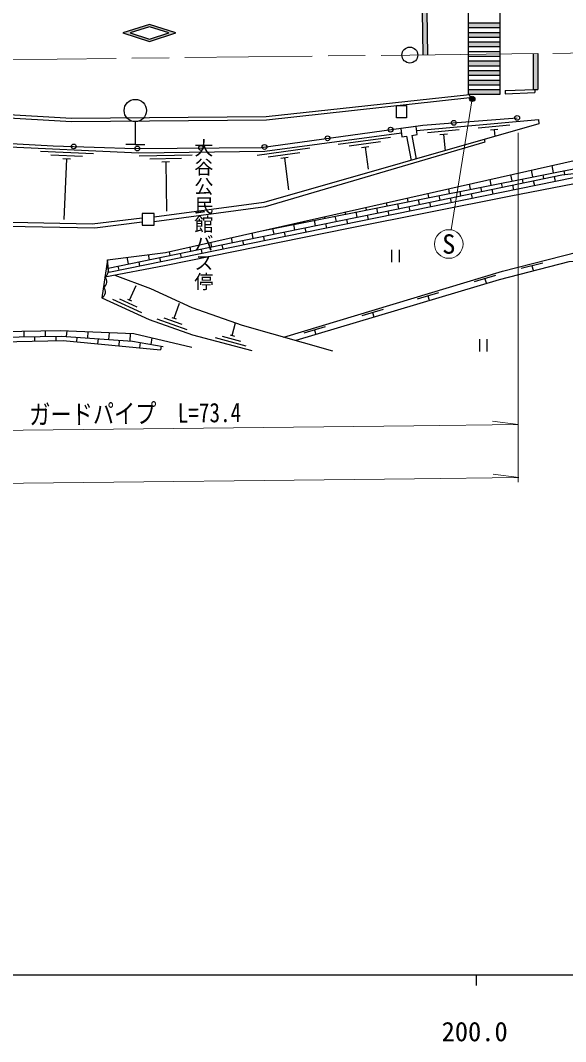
# Model space of a CAD drawing. Units: millimetres at full size, sheet at 1:1000; details may follow other scales. Extents: x 40000 to 680000, y 20000 to 380000.
# Drawn here: x 224998 to 276420, y 198715 to 295090 of the extents above; entities that cross this region are included whole.
import ezdxf
from ezdxf.enums import TextEntityAlignment as Align

# ---------------------------------------------------------------- set-up
doc = ezdxf.new("R2010")
doc.units = ezdxf.units.MM
doc.header["$LTSCALE"] = 1000
doc.linetypes.add('CHAIN', pattern=[18.5, 12, -1.5, 3.5, -1.5])
for name, color, linetype, lineweight in [('M-BGD', 7, 'Continuous', 25), ('M-BMK', 2, 'CHAIN', 13), ('M-BMK-SRVR', 3, 'Continuous', 25), ('M-STR-HTXT', 7, 'Continuous', 13), ('M-STR-STRC', 7, 'Continuous', 25), ('M-TTL-BAND', 7, 'Continuous', 25)]:
    doc.layers.add(name, color=color, linetype=linetype, lineweight=lineweight)
doc.layers.add('M-BMK-HTXT', color=7, linetype='Continuous')
doc.styles.add('@ＭＳ ゴシック', font='')
doc.styles.add('ＭＳ ゴシック', font='')
doc.styles.get('@ＭＳ ゴシック').set_extended_font_data('@MS Gothic')
doc.styles.get('ＭＳ ゴシック').set_extended_font_data('MS Gothic')

msp = doc.modelspace()

# ---------------------------------------------------------------- hatches: boundary and pattern name
at = {"layer": 'M-STR-STRC'}
for points in [[(263343, 295939), (262893, 295934), (262942, 291836), (263392, 291841)], [(270215, 294415), (270215, 294865), (267236, 294865), (267236, 294415)], [(267236, 293965), (267236, 293515), (270215, 293515), (270215, 293965)], [(270215, 292615), (270215, 293065), (267236, 293065), (267236, 292615)], [(270215, 290815), (270215, 291265), (267236, 291265), (267236, 290815)], [(273804, 291965), (273354, 291960), (273354, 288582), (273804, 288582)], [(270215, 289915), (270215, 290365), (267236, 290365), (267236, 289915)], [(270215, 289015), (270215, 289465), (267236, 289465), (267236, 289015)], [(270215, 288115), (270215, 288565), (267236, 288565), (267236, 288115)], [(267841, 287806, -1), (267402, 287567, -1)]]:
    msp.add_hatch(color=256, dxfattribs=at).paths.add_polyline_path(points)
h = msp.add_hatch(color=256, dxfattribs=at)
h.paths.add_polyline_path([(237164, 294707), (234664, 293907), (237164, 293107), (239664, 293907)])
h.paths.add_polyline_path([(238991, 293907), (237164, 293322), (235337, 293907), (237164, 294492)], flags=16)
h = msp.add_hatch(color=256, dxfattribs=at)
edge = h.paths.add_edge_path()
edge.add_line((267236, 291715), (267236, 291887))

# ---------------------------------------------------------------- linework, layer by layer
at = {"layer": 'M-BGD'}
for p, q in [((270708, 288464), (273518, 288582)), ((270708, 288464), (270721, 288165)), ((270721, 288165), (273531, 288283)), ((273518, 288582), (273531, 288283)), ((201235, 287268), (229807, 285554)), ((201253, 287567), (229815, 285854)), ((248188, 286011), (267366, 288103)), ((248206, 285711), (267398, 287805)), ((267366, 288103), (267398, 287805)), ((229807, 285554), (248206, 285711)), ((229815, 285854), (248188, 286011)), ((235828, 285540), (235828, 283366)), ((266385, 284763), (263398, 284489)), ((265267, 284359), (264570, 284295)), ((264919, 284327), (265059, 282789)), ((271156, 285199), (268169, 284926)), ((270038, 284795), (269341, 284732)), ((269690, 284763), (269748, 284129)), ((235828, 283366), (234939, 283366)), ((235828, 283366), (236718, 283366)), ((259920, 284053), (254964, 283385)), ((258969, 283622), (255996, 283221)), ((261426, 284167), (261852, 281872)), ((261914, 284237), (262335, 282010)), ((231881, 282494), (226887, 282728)), ((230868, 282241), (227872, 282382)), ((252291, 283024), (247335, 282357)), ((251340, 282594), (248367, 282193)), ((257869, 283171), (257175, 283077)), ((257522, 283124), (257801, 281058)), ((229706, 281995), (229006, 282028)), ((229356, 282012), (229088, 276295)), ((241190, 282363), (236190, 282294)), ((240194, 282049), (237194, 282008)), ((239048, 281733), (238348, 281724)), ((238698, 281729), (238762, 277086)), ((250240, 282143), (249546, 282049)), ((249893, 282096), (250298, 279092)), ((271371, 279939), (271252, 280523)), ((273333, 280329), (273204, 280962)), ((274385, 280170), (274313, 280524)), ((275294, 280719), (275155, 281401)), ((276349, 280552), (276275, 280914)), ((267448, 279158), (267349, 279645)), ((269409, 279548), (269301, 280084)), ((270469, 279355), (270390, 279743)), ((271546, 279079), (271448, 279559)), ((272427, 279763), (272352, 280134)), ((273506, 279478), (273406, 279966)), ((275466, 279876), (275364, 280374)), ((263525, 278377), (263446, 278766)), ((264595, 278131), (264506, 278573)), ((265486, 278768), (265397, 279205)), ((266553, 278539), (266467, 278963)), ((267626, 278282), (267532, 278743)), ((268511, 278947), (268429, 279353)), ((269586, 278681), (269490, 279151)), ((259602, 277597), (259542, 277888)), ((260679, 277316), (260582, 277792)), ((261563, 277987), (261494, 278327)), ((262637, 277723), (262544, 278182)), ((263706, 277485), (263616, 277927)), ((265666, 277884), (265574, 278335)), ((254801, 276114), (254698, 276621)), ((255679, 276816), (255639, 277010)), ((256760, 276514), (256659, 277011)), ((257640, 277207), (257591, 277449)), ((257826, 276290), (257740, 276714)), ((258720, 276914), (258621, 277402)), ((259786, 276689), (259700, 277115)), ((261746, 277087), (261658, 277519)), ((249794, 275645), (249784, 275692)), ((250882, 275313), (250775, 275840)), ((251755, 276036), (251736, 276131)), ((252841, 275713), (252736, 276231)), ((253717, 276426), (253688, 276570)), ((253907, 275493), (253821, 275913)), ((255866, 275892), (255781, 276314)), ((246963, 274512), (246857, 275033)), ((248027, 274298), (247943, 274712)), ((248922, 274913), (248813, 275450)), ((249987, 274696), (249902, 275113)), ((251947, 275095), (251862, 275513)), ((241085, 273309), (241002, 273716)), ((243044, 273710), (242954, 274155)), ((244107, 273501), (244024, 273911)), ((245003, 274111), (244905, 274594)), ((246067, 273899), (245983, 274312)), ((237166, 272506), (237068, 272989)), ((239125, 272907), (239050, 273277)), ((240187, 272704), (240105, 273108)), ((242147, 273102), (242064, 273509)), ((260014, 273442), (260014, 272268)), ((260714, 273442), (260714, 272268)), ((233200, 272499), (232689, 268897)), ((233328, 271309), (233200, 272499)), ((234308, 271509), (234227, 271904)), ((235207, 272105), (235078, 272737)), ((236267, 271907), (236186, 272305)), ((238227, 272306), (238146, 272707)), ((274266, 272179), (272230, 271665)), ((273248, 271922), (273351, 271515)), ((269813, 271020), (267803, 270413)), ((235289, 268702), (235911, 270067)), ((268808, 270716), (268929, 270314)), ((264432, 269396), (262422, 268789)), ((263427, 269093), (263548, 268691)), ((233675, 268777), (236406, 267534)), ((234346, 268802), (235984, 268056)), ((235098, 268789), (235480, 268615)), ((239488, 266991), (239989, 268405)), ((238539, 267010), (240235, 266408)), ((239290, 267062), (239686, 266921)), ((259211, 267821), (257201, 267214)), ((258206, 267517), (258328, 267115)), ((237873, 266928), (240700, 265924)), ((244978, 265355), (245292, 266539)), ((253736, 266168), (251725, 265562)), ((225321, 265745), (225328, 265245)), ((226328, 265261), (226335, 264821)), ((227320, 265781), (227328, 265276)), ((228328, 265292), (228335, 264864)), ((229365, 265782), (229327, 265268)), ((230324, 265195), (230292, 264759)), ((231364, 265701), (231321, 265121)), ((232319, 265048), (232283, 264567)), ((233363, 265619), (233316, 264975)), ((235363, 265538), (235311, 264829)), ((237388, 265124), (237286, 264519)), ((243375, 265160), (246274, 264391)), ((244032, 265296), (245771, 264834)), ((244775, 265409), (245181, 265301)), ((252730, 265865), (252852, 265463)), ((234313, 264902), (234275, 264374)), ((236300, 264686), (236215, 264187)), ((238271, 264352), (238211, 263995)), ((268306, 265008), (268306, 263834)), ((269006, 265008), (269006, 263834))]:
    msp.add_line(p, q, dxfattribs=at)
for points in [[(198728, 286854), (207682, 284410), (211039, 284193), (228084, 283269), (235825, 282999), (247708, 283105), (262946, 285196), (271856, 285890)], [(262367, 284697), (273868, 285748), (273907, 285317), (247942, 277897), (237606, 276533)], [(209046, 283864), (236157, 282594), (248058, 282757), (260932, 284492)], [(261914, 284237), (262422, 284309), (262312, 285084), (260877, 284879), (260987, 284105), (261426, 284167)], [(237606, 276101), (248118, 277513), (268847, 283628), (268783, 283853)], [(233200, 272499), (238687, 273195), (277512, 281932), (318492, 283063)], [(247917, 275272), (278603, 281378), (285364, 281709), (318504, 282624)], [(318513, 282304), (282267, 281209), (277155, 280220), (233328, 271309)], [(233285, 271711), (246113, 274339), (260472, 277272), (276066, 280520), (282267, 281209)], [(232971, 270886), (238572, 271946), (256086, 275511), (271106, 278510), (277256, 279701)], [(208933, 275941), (232024, 275512), (236481, 276072)], [(236481, 276433), (231776, 275865), (208979, 276333)], [(200254, 273620), (200254, 268282), (204173, 264345), (229041, 264879), (238211, 263995)], [(241180, 264226), (235698, 265524), (228741, 265807), (205143, 265377), (201447, 268775), (200254, 273620)], [(200254, 273620), (200851, 268528), (204807, 264927), (228881, 265300), (235575, 264809), (238448, 264322)], [(249835, 265211), (270458, 271433), (279089, 273615), (279863, 272212), (278576, 272401), (276733, 272293), (270170, 270612), (250975, 264888)], [(233906, 271063), (237258, 269778), (241181, 267996), (245906, 266322), (254445, 263907)], [(232689, 268897), (237144, 266868), (241229, 265418), (246826, 263934)]]:
    msp.add_lwpolyline(points, dxfattribs=at)
for points in [[(260484, 287051), (261411, 287051), (261411, 285881), (260484, 285881)], [(236481, 275776), (237606, 275776), (237606, 276855), (236481, 276855)]]:
    msp.add_lwpolyline(points, close=True, dxfattribs=at)
for centre, radius in [((235828, 286590), 1050), ((265874, 285424), 225), ((271856, 285890), 225), ((259911, 284780), 225), ((230029, 283201), 225), ((248022, 283148), 225), ((253967, 283964), 225), ((236026, 283001), 225), ((242026, 283054), 225)]:
    msp.add_circle(centre, radius, dxfattribs=at)
for centre in [(232670, 271434), (232530, 270444), (232389, 269454)]:
    msp.add_arc(centre, 625, 298.78424, 45.04444, dxfattribs=at)
at = {"layer": 'M-BMK'}
msp.add_lwpolyline([(62537, 289724), (100152, 290126), (162165, 290790), (222016, 291375), (261727, 291821), (289406, 292150), (333736, 292544), (361181, 292843), (408708, 293449), (460715, 294093), (475727, 294354), (484110, 294310), (489495, 294147), (499453, 293473), (508803, 292480), (516531, 291320), (531545, 288397), (539730, 286264), (558502, 280425)], dxfattribs=at)
at = {"layer": 'M-BMK-SRVR'}
msp.add_circle((261727, 291821), 750, dxfattribs=at)
at = {"layer": 'M-STR-HTXT'}
for p, q in [((267622, 287686), (265620, 275320)), ((271935, 284473), (271963, 251509)), ((271958, 256941), (269523, 257253)), ((272017, 251941), (269582, 252254))]:
    msp.add_line(p, q, dxfattribs=at)
for points in [[(198661, 256145), (222383, 256377), (262120, 256824), (271958, 256941)], [(61154, 249707), (100578, 250128), (162594, 250792), (222436, 251378), (262177, 251824), (271962, 251940)]]:
    msp.add_lwpolyline(points, dxfattribs=at)
msp.add_circle((265405, 273988), 1350, dxfattribs=at)
at = {"layer": 'M-STR-STRC'}
for p, q in [((262893, 295934), (262942, 291836)), ((263343, 295939), (263392, 291841)), ((267236, 296215), (267236, 288089)), ((270215, 296215), (270215, 288089)), ((237164, 294707), (234664, 293907)), ((237164, 294492), (235337, 293907)), ((239664, 293907), (237164, 294707)), ((238991, 293907), (237164, 294492)), ((267236, 294865), (270215, 294865)), ((267236, 294415), (270215, 294415)), ((267236, 293965), (270215, 293965)), ((234664, 293907), (237164, 293107)), ((235337, 293907), (237164, 293322)), ((237164, 293322), (238991, 293907)), ((237164, 293107), (239664, 293907)), ((267236, 293515), (270215, 293515)), ((267236, 293065), (270215, 293065)), ((267236, 292615), (270215, 292615)), ((267236, 292165), (270215, 292165)), ((267236, 291715), (270215, 291715)), ((267236, 291265), (270215, 291265)), ((273354, 291965), (273354, 288582)), ((273804, 291965), (273804, 288582)), ((267236, 290815), (270215, 290815)), ((267236, 290365), (270215, 290365)), ((267236, 289915), (270215, 289915)), ((267236, 289465), (270215, 289465)), ((267236, 289015), (270215, 289015)), ((267236, 288565), (270215, 288565)), ((273354, 288582), (273804, 288582)), ((267236, 288115), (270215, 288115))]:
    msp.add_line(p, q, dxfattribs=at)
msp.add_circle((267622, 287686), 250, dxfattribs=at)
at = {"layer": 'M-TTL-BAND'}
for p, q in [((40000, 205000), (579000, 205000)), ((268000, 205000), (268000, 204000))]:
    msp.add_line(p, q, dxfattribs=at)

# ---------------------------------------------------------------- texts
at = {"layer": 'M-BMK-HTXT', "style": '@ＭＳ ゴシック'}
msp.add_text('大谷公民館バス停', height=1320, rotation=270, dxfattribs=at).set_placement((242273, 283961), align=Align.MIDDLE_LEFT)
at = {"layer": 'M-STR-HTXT', "style": 'ＭＳ ゴシック'}
msp.add_text('S', height=1833, dxfattribs=at).set_placement((265405, 273988), align=Align.MIDDLE_CENTER)
at = {"layer": 'M-STR-HTXT', "style": 'ＭＳ ゴシック', "width": 0.8}
msp.add_text('ガードパイプ\u3000L=73.4', height=1833, rotation=0.643, dxfattribs=at).set_placement((235841, 256528), align=Align.BOTTOM_CENTER)
at = {"layer": 'M-TTL-BAND', "style": 'ＭＳ ゴシック'}
msp.add_text('200.0', height=1833, dxfattribs=at).set_placement((267844, 198195), align=Align.BOTTOM_CENTER)

doc.saveas('drawing.dxf')
